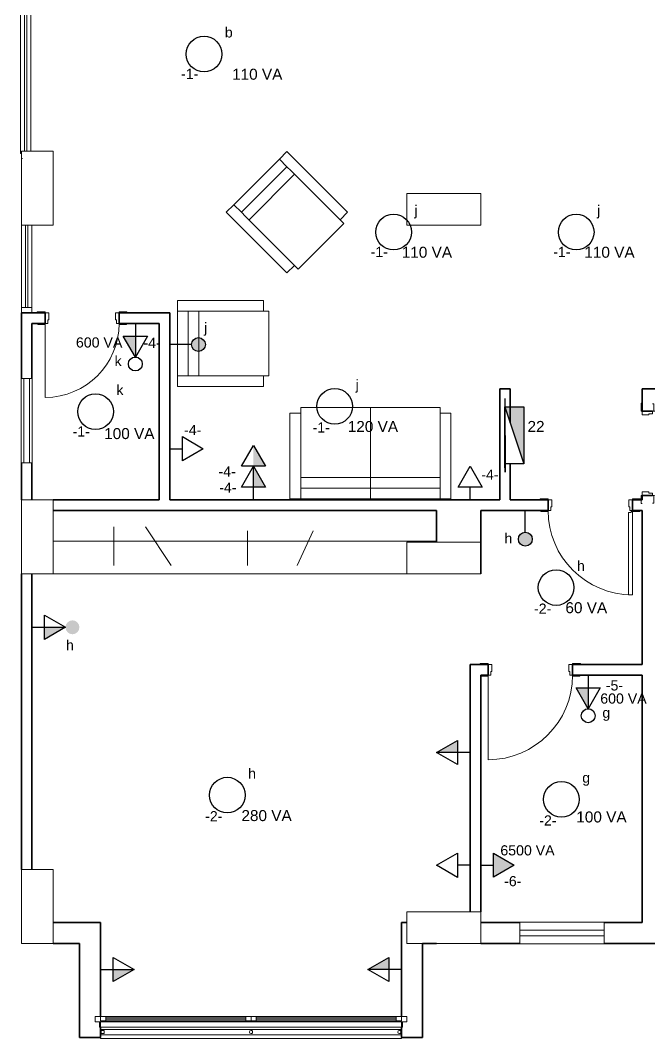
# Model space of a CAD drawing. Header units: metres. Extents: x -182 to 99, y 70 to 113.
# Drawn here: x 66.26 to 72.22, y 81.33 to 90.97 of the extents above; entities that cross this region are included whole.
import ezdxf

# ---------------------------------------------------------------- set-up
doc = ezdxf.new("R2010")
doc.units = ezdxf.units.M
doc.header["$LTSCALE"] = 0.01
for name, color, linetype, lineweight in [('A-DETL', 5, 'Continuous', 9), ('A-DOOR', 1, 'Continuous', 9), ('A-DOOR-FRAM', 1, 'Continuous', 13), ('A-FLOR-HRAL', 1, 'Continuous', 9), ('A-GLAZ', 6, 'Continuous', 9), ('A-GLAZ-CWMG', 3, 'Continuous', 9), ('A-GLAZ-FRAM', 6, 'Continuous', 13), ('A-GLAZ-GLAS', 6, 'Continuous', 13), ('A-GLAZ-SILL', 1, 'Continuous', 9), ('A-WALL', 2, 'Continuous', 9), ('G-IMPT', 1, 'Continuous', 9), ('I-FURN', 6, 'Continuous', 9), ('S-COLS', 6, 'Continuous', 9)]:
    doc.layers.add(name, color=color, linetype=linetype, lineweight=lineweight)
doc.layers.add('Elétrica', color=7, linetype='Continuous')
doc.layers.add('LEGENDA', color=7, linetype='Continuous')
doc.layers.get('0').off()
doc.layers.get('I-FURN').off()
doc.styles.add('Arial', font='arial.ttf', dxfattribs={"height": 0.29506})

# ---------------------------------------------------------------- blocks, each defined once
blk = doc.blocks.new('Pilar rectangular hormigón - 300 x 700 mm-553680-Nivel 9')
at = {"layer": 'S-COLS'}
for p, q in [((0.15, 0.35), (-0.15, 0.35)), ((-0.15, 0.35), (-0.15, -0.35)), ((0.15, -0.35), (0.15, 0.35)), ((-0.15, -0.35), (0.15, -0.35))]:
    blk.add_line(p, q, dxfattribs=at)
blk = doc.blocks.new('Puerta de 1 hoja - 80 x 210 cm-196792-Nivel 9')
at = {"layer": 'A-DOOR', "lineweight": 13}
blk.add_line((0.6669, -0.05), (0.6669, -0.85), dxfattribs=at)
blk.add_arc((0.6669, -0.05), 0.8, 180, 270, dxfattribs=at)
at = {"layer": 'A-DOOR-FRAM'}
for p, q in [((-0.2081, 0.06), (-0.1331, 0.06)), ((-0.2081, 0.05), (-0.2081, 0.06)), ((-0.1331, 0.06), (-0.1331, 0.05)), ((-0.1331, 0.05), (-0.0981, 0.05)), ((-0.0981, 0.05), (-0.0981, -0.015)), ((0.6319, -0.015), (0.6319, 0.05)), ((0.6319, 0.05), (0.6669, 0.05)), ((0.6669, 0.05), (0.6669, 0.06)), ((0.6669, 0.06), (0.7419, 0.06)), ((0.7419, 0.06), (0.7419, 0.05)), ((-0.2031, -0.06), (-0.2031, -0.05)), ((-0.1331, -0.06), (-0.2031, -0.06)), ((-0.1331, -0.05), (-0.1331, -0.06)), ((-0.1081, -0.05), (-0.1331, -0.05)), ((-0.1081, -0.015), (-0.1081, -0.05)), ((-0.0981, -0.015), (-0.1081, -0.015)), ((0.6419, -0.015), (0.6319, -0.015)), ((0.6419, -0.05), (0.6419, -0.015)), ((0.6669, -0.05), (0.6419, -0.05)), ((0.6669, -0.06), (0.6669, -0.05)), ((0.7369, -0.06), (0.6669, -0.06)), ((0.7369, -0.05), (0.7369, -0.06))]:
    blk.add_line(p, q, dxfattribs=at)
blk = doc.blocks.new('Puerta de 1 hoja - 80 x 210 cm-157248-Nivel 9')
at = {"layer": 'A-DOOR', "lineweight": 13}
blk.add_line((0.6669, 0.05), (0.6669, 0.85), dxfattribs=at)
blk.add_arc((0.6669, 0.05), 0.8, 90, 180, dxfattribs=at)
at = {"layer": 'A-DOOR-FRAM'}
for p, q in [((-0.1331, 0.06), (-0.2031, 0.06)), ((-0.2031, 0.06), (-0.2031, 0.05)), ((-0.1331, 0.05), (-0.1331, 0.06)), ((-0.1081, 0.05), (-0.1331, 0.05)), ((-0.1081, 0.015), (-0.1081, 0.05)), ((-0.0981, 0.015), (-0.1081, 0.015)), ((-0.0981, -0.05), (-0.0981, 0.015)), ((0.6419, 0.015), (0.6319, 0.015)), ((0.6319, 0.015), (0.6319, -0.05)), ((0.6669, 0.05), (0.6419, 0.05)), ((0.6419, 0.05), (0.6419, 0.015)), ((0.7369, 0.06), (0.6669, 0.06)), ((0.6669, 0.06), (0.6669, 0.05)), ((-0.2081, -0.05), (-0.2081, -0.06)), ((-0.2081, -0.06), (-0.1331, -0.06)), ((-0.1331, -0.06), (-0.1331, -0.05)), ((-0.1331, -0.05), (-0.0981, -0.05)), ((0.6319, -0.05), (0.6669, -0.05)), ((0.6669, -0.05), (0.6669, -0.06)), ((0.6669, -0.06), (0.7419, -0.06)), ((0.7419, -0.06), (0.7419, -0.05))]:
    blk.add_line(p, q, dxfattribs=at)
blk = doc.blocks.new('PF 2 Vantaux - Droits - 2_95m x 2_15m-427635-Nivel 9')
at = {"layer": 'A-GLAZ'}
for p, q in [((-1.425, 0), (-1.435, 0)), ((-1.435, 0), (-1.435, -0.05)), ((-1.425, -0.05), (-1.425, 0)), ((1.435, 0), (1.425, 0)), ((1.425, 0), (1.425, -0.05)), ((1.435, -0.05), (1.435, 0)), ((-1.435, -0.05), (-1.425, -0.05)), ((1.425, -0.05), (1.435, -0.05))]:
    blk.add_line(p, q, dxfattribs=at)
at = {"layer": 'A-GLAZ-FRAM'}
for p, q in [((-1.41, -0.05), (-1.475, -0.05)), ((-1.475, -0.05), (-1.475, -0.1)), ((-1.425, -0.06), (-1.425, -0.1)), ((-1.375, -0.06), (-1.425, -0.06)), ((-1.425, -0.1), (-1.425, -0.06)), ((-1.425, -0.06), (-1.41, -0.06)), ((-1.41, -0.06), (-1.41, -0.05)), ((-1.375, -0.1), (-1.375, -0.06)), ((0, -0.06), (-0.05, -0.06)), ((-0.05, -0.06), (-0.05, -0.1)), ((0, -0.1), (0, -0.06)), ((0.05, -0.06), (0, -0.06)), ((0, -0.06), (0, -0.1)), ((0.05, -0.1), (0.05, -0.06)), ((1.375, -0.06), (1.375, -0.1)), ((1.425, -0.06), (1.375, -0.06)), ((1.475, -0.05), (1.41, -0.05)), ((1.41, -0.05), (1.41, -0.06)), ((1.41, -0.06), (1.425, -0.06)), ((1.425, -0.1), (1.425, -0.06)), ((1.425, -0.06), (1.425, -0.1)), ((1.475, -0.1), (1.475, -0.05)), ((-1.475, -0.1), (-1.425, -0.1)), ((-1.425, -0.1), (-1.375, -0.1)), ((-0.05, -0.1), (0, -0.1)), ((0, -0.1), (0.05, -0.1)), ((1.375, -0.1), (1.425, -0.1)), ((1.425, -0.1), (1.475, -0.1))]:
    blk.add_line(p, q, dxfattribs=at)
at = {"layer": 'A-GLAZ-FRAM', "lineweight": 9}
for p, q in [((1.425, 0), (-1.425, 0)), ((-1.41, -0.05), (1.41, -0.05)), ((-0.05, -0.06), (-1.375, -0.06)), ((1.375, -0.06), (0.05, -0.06)), ((-1.375, -0.1), (-0.05, -0.1)), ((0.05, -0.1), (1.375, -0.1))]:
    blk.add_line(p, q, dxfattribs=at)
at = {"layer": 'A-GLAZ-GLAS'}
for p, q in [((-0.05, -0.074), (-1.375, -0.074)), ((-1.375, -0.074), (-1.375, -0.086)), ((-1.375, -0.086), (-0.05, -0.086)), ((-0.05, -0.086), (-0.05, -0.074)), ((1.375, -0.074), (0.05, -0.074)), ((0.05, -0.074), (0.05, -0.086)), ((0.05, -0.086), (1.375, -0.086)), ((1.375, -0.086), (1.375, -0.074))]:
    blk.add_line(p, q, dxfattribs=at)
at = {"layer": 'A-GLAZ-SILL'}
for p, q in [((-1.425, 0.1), (-1.425, 0.11)), ((1.425, 0.11), (-1.425, 0.11)), ((1.425, 0.11), (1.425, 0.1))]:
    blk.add_line(p, q, dxfattribs=at)
blk = doc.blocks.new('Barandilla - 30 mm-412618-Nivel 9')
at = {"layer": 'A-FLOR-HRAL'}
for p, q in [((0.015, 0.016), (-0.015, 0.016)), ((-0.015, 0.016), (-0.015, -0.014)), ((0.015, -0.014), (0.015, 0.016)), ((-0.015, -0.014), (0.015, -0.014))]:
    blk.add_line(p, q, dxfattribs=at)
blk = doc.blocks.new('Barandilla - 30 mm-412620-Nivel 9')
at = {"layer": 'A-FLOR-HRAL'}
for start, end in [(0, 180), (180, 360)]:
    blk.add_arc((0, 0), 0.015, start, end, dxfattribs=at)
blk = doc.blocks.new('Barandilla - Barandilla-464402-Nivel 9')
at = {"rotation": 89.99999999999984}
for name, p in [('Barandilla - 30 mm-412618-Nivel 9', (-7.806, -16.2314)), ('Barandilla - 30 mm-412620-Nivel 9', (-6.401, -16.2314)), ('Barandilla - 30 mm-412620-Nivel 9', (-4.996, -16.2314))]:
    blk.add_blockref(name, p, dxfattribs=at)
blk = doc.blocks.new('Tipo de barandal superior -  64-464405-Nivel 9')
at = {"layer": 'A-FLOR-HRAL'}
for p, q in [((-7.826, -16.2064), (-4.976, -16.2064)), ((-7.826, -16.2564), (-4.976, -16.2564))]:
    blk.add_line(p, q, dxfattribs=at)
blk = doc.blocks.new('Montante rectangular - Montante rectangular - 5 x 10 cm-563066-Nivel 9')
at = {"layer": 'A-GLAZ-CWMG', "lineweight": 13}
for p, q in [((-0.05, 0.05), (0, 0.05)), ((-0.05, -0.05), (-0.05, 0.05)), ((0, 0.05), (0, -0.05)), ((0, -0.05), (-0.05, -0.05))]:
    blk.add_line(p, q, dxfattribs=at)
blk = doc.blocks.new('Panel de sistema - Acristalado 2-V6-Nivel 9')
at = {"layer": 'A-GLAZ'}
for p, q in [((0.71, 0.01), (-0.73, 0.01)), ((-0.73, 0.01), (-0.73, -0.01)), ((-0.73, -0.01), (0.71, -0.01))]:
    blk.add_line(p, q, dxfattribs=at)
blk = doc.blocks.new('Ventana simple - 25 x 80 cm-430068-Nivel 9')
at = {"layer": 'A-GLAZ-FRAM', "lineweight": 9}
for p, q in [((-0.4, 0.035), (0.4, 0.035)), ((-0.4, -0.02), (-0.4, 0.035)), ((0.4, 0.035), (0.4, -0.02)), ((0.4, -0.02), (-0.4, -0.02))]:
    blk.add_line(p, q, dxfattribs=at)
at = {"layer": 'A-GLAZ-SILL'}
for p, q in [((-0.4, 0.1079), (0.4, 0.1079)), ((-0.4, 0.035), (-0.4, 0.1079)), ((0.4, 0.1079), (0.4, 0.035)), ((-0.4, -0.0941), (-0.4, -0.02)), ((0.4, -0.0941), (-0.4, -0.0941)), ((0.4, -0.02), (0.4, -0.0941))]:
    blk.add_line(p, q, dxfattribs=at)
blk = doc.blocks.new('Couch02 - 12ZCOU02_dwg-402647-Nivel 9')
at = {"layer": 'G-IMPT'}
for p, q in [((0, 0.6604), (0, 0.762)), ((0, 0.762), (0.8128, 0.762)), ((0, 0.762), (0, 0.6604)), ((0, 0.762), (0.8128, 0.762)), ((0.8128, 0.6604), (0.8128, 0.762)), ((0.8128, 0.762), (0.8128, 0.6604)), ((0, 0), (0, 0.6604)), ((0, 0.6604), (0.1016, 0.6604)), ((0, 0.6604), (0, -0.6604)), ((0.1016, 0.6604), (0, 0.6604)), ((0.1016, 0), (0.1016, 0.6604)), ((0.1016, 0), (0.1016, 0.6604)), ((0.1016, 0.6604), (0.1577, 0.6604)), ((0.1016, 0.6604), (0.1577, 0.6604)), ((0.1577, 0.6604), (0.8128, 0.6604)), ((0.8128, 0.6604), (0.1577, 0.6604)), ((0.2032, 0), (0.2032, 0.6604)), ((0.2032, 0), (0.2032, 0.6604)), ((0.8128, 0.6604), (0.8636, 0.6604)), ((0.8128, 0.6604), (0.8636, 0.6604)), ((0.8636, 0), (0.8636, 0.6604)), ((0.8636, 0), (0.8636, 0.6604)), ((0, -0.6604), (0, 0)), ((0, 0), (0.1016, 0)), ((0.1016, -0.6604), (0.1016, 0)), ((0.1016, -0.6604), (0.1016, 0)), ((0.1016, 0), (0.2032, 0)), ((0.2032, -0.6604), (0.2032, 0)), ((0.8636, 0), (0.8636, -0.6604)), ((0.2032, 0), (0.2032, -0.6604)), ((0.2032, 0), (0.8636, 0)), ((0.8636, 0), (0.8636, -0.6604)), ((0, -0.6604), (0, -0.762)), ((0, -0.6604), (0.1016, -0.6604)), ((0, -0.6604), (0, -0.762)), ((0, -0.6604), (0.1016, -0.6604)), ((0.1016, -0.6604), (0.1577, -0.6604)), ((0.1016, -0.6604), (0.1577, -0.6604)), ((0.8128, -0.6604), (0.1577, -0.6604)), ((0.8128, -0.6604), (0.1577, -0.6604)), ((0.8128, -0.6604), (0.8128, -0.762)), ((0.8128, -0.6604), (0.8636, -0.6604)), ((0.8128, -0.6604), (0.8128, -0.762)), ((0.8128, -0.6604), (0.8636, -0.6604)), ((0.8128, -0.762), (0, -0.762)), ((0, -0.762), (0.8128, -0.762))]:
    blk.add_line(p, q, dxfattribs=at)
blk = doc.blocks.new('Couch02 - Couch02-403005-Nivel 9')
blk.add_blockref('Couch02 - 12ZCOU02_dwg-402647-Nivel 9', (0, 0))
blk = doc.blocks.new('Couch01 - 12ZCOU01_dwg-205772-Nivel 9')
at = {"layer": 'G-IMPT'}
for p, q in [((0, 0.3048), (0, 0.4064)), ((0, 0.4064), (0.8128, 0.4064)), ((0, 0.4064), (0, 0.3048)), ((0, 0.4064), (0.8128, 0.4064)), ((0.8128, 0.3048), (0.8128, 0.4064)), ((0.8128, 0.4064), (0.8128, 0.3048)), ((0, -0.3048), (0, 0.3048)), ((0, 0.3048), (0.1016, 0.3048)), ((0, -0.3048), (0, 0.3048)), ((0.1016, 0.3048), (0, 0.3048)), ((0.1016, -0.3048), (0.1016, 0.3048)), ((0.1016, -0.3048), (0.1016, 0.3048)), ((0.1016, 0.3048), (0.1577, 0.3048)), ((0.1016, 0.3048), (0.1577, 0.3048)), ((0.1577, 0.3048), (0.8128, 0.3048)), ((0.8128, 0.3048), (0.1577, 0.3048)), ((0.2032, 0.3048), (0.2032, -0.3048)), ((0.2032, -0.3048), (0.2032, 0.3048)), ((0.8128, 0.3048), (0.8636, 0.3048)), ((0.8128, 0.3048), (0.8636, 0.3048)), ((0.8636, 0.3048), (0.8636, -0.3048)), ((0.8636, 0.3048), (0.8636, -0.3048)), ((0, -0.3048), (0, -0.4064)), ((0, -0.3048), (0.1016, -0.3048)), ((0, -0.3048), (0, -0.4064)), ((0, -0.3048), (0.1016, -0.3048)), ((0.1016, -0.3048), (0.1577, -0.3048)), ((0.1016, -0.3048), (0.1577, -0.3048)), ((0.8128, -0.3048), (0.1577, -0.3048)), ((0.8128, -0.3048), (0.1577, -0.3048)), ((0.8128, -0.3048), (0.8128, -0.4064)), ((0.8128, -0.3048), (0.8636, -0.3048)), ((0.8128, -0.3048), (0.8128, -0.4064)), ((0.8128, -0.3048), (0.8636, -0.3048)), ((0.8128, -0.4064), (0, -0.4064)), ((0, -0.4064), (0.8128, -0.4064))]:
    blk.add_line(p, q, dxfattribs=at)
blk = doc.blocks.new('Couch01 - Couch01-206132-Nivel 9')
blk.add_blockref('Couch01 - 12ZCOU01_dwg-205772-Nivel 9', (0, 0))
blk = doc.blocks.new('Montante rectangular - Montante rectangular - 5 x 10 cm-V10-Nivel 9')
at = {"layer": 'A-GLAZ-CWMG'}
for p, q in [((-8.586, -6.4537), (-8.586, -7.9137)), ((-8.486, -7.8937), (-8.486, -6.4537)), ((-8.576, -7.9137), (-8.586, -7.9137))]:
    blk.add_line(p, q, dxfattribs=at)
blk = doc.blocks.new('Puerta de 1 hoja - 70 x 210 cm-V11-Nivel 9')
at = {"layer": 'A-DOOR', "lineweight": 13}
blk.add_line((0.6169, 0.05), (0.6169, 0.75), dxfattribs=at)
blk.add_arc((0.6169, 0.05), 0.7, 90, 180, dxfattribs=at)
at = {"layer": 'A-DOOR-FRAM'}
for p, q in [((-0.0831, 0.06), (-0.1531, 0.06)), ((-0.1531, 0.06), (-0.1531, 0.05)), ((-0.0831, 0.05), (-0.0831, 0.06)), ((-0.0581, 0.05), (-0.0831, 0.05)), ((-0.0581, 0.015), (-0.0581, 0.05)), ((-0.0481, 0.015), (-0.0581, 0.015)), ((-0.0481, -0.05), (-0.0481, 0.015)), ((0.5919, 0.015), (0.5819, 0.015)), ((0.5819, 0.015), (0.5819, -0.05)), ((0.6169, 0.05), (0.5919, 0.05)), ((0.5919, 0.05), (0.5919, 0.015)), ((0.6869, 0.06), (0.6169, 0.06)), ((0.6169, 0.06), (0.6169, 0.05)), ((0.6869, 0.05), (0.6869, 0.06)), ((-0.1581, -0.05), (-0.1581, -0.06)), ((-0.1581, -0.06), (-0.0831, -0.06)), ((-0.0831, -0.06), (-0.0831, -0.05)), ((-0.0831, -0.05), (-0.0481, -0.05)), ((0.5819, -0.05), (0.6169, -0.05)), ((0.6169, -0.05), (0.6169, -0.06)), ((0.6169, -0.06), (0.6919, -0.06)), ((0.6919, -0.06), (0.6919, -0.05))]:
    blk.add_line(p, q, dxfattribs=at)
blk = doc.blocks.new('Ventana simple - 25 x 80 cm-513004-Nivel 9')
at = {"layer": 'A-GLAZ-FRAM', "lineweight": 9}
for p, q in [((-0.4, 0.035), (0.4, 0.035)), ((-0.4, -0.02), (-0.4, 0.035)), ((0.4, 0.035), (0.4, -0.02)), ((0.4, -0.02), (-0.4, -0.02))]:
    blk.add_line(p, q, dxfattribs=at)
at = {"layer": 'A-GLAZ-SILL'}
for p, q in [((-0.4, 0.0579), (0.4, 0.0579)), ((-0.4, 0.035), (-0.4, 0.0579)), ((0.4, 0.0579), (0.4, 0.035)), ((-0.4, -0.0441), (-0.4, -0.02)), ((0.4, -0.0441), (-0.4, -0.0441)), ((0.4, -0.02), (0.4, -0.0441))]:
    blk.add_line(p, q, dxfattribs=at)
blk = doc.blocks.new('Panel de sistema - Acristalado 2-V12-Nivel 9')
at = {"layer": 'A-GLAZ'}
for p, q in [((0.705, 0.01), (-0.075, 0.01)), ((0.705, -0.01), (0.705, 0.01)), ((-0.075, -0.01), (0.705, -0.01))]:
    blk.add_line(p, q, dxfattribs=at)
blk = doc.blocks.new('Montante rectangular - Montante rectangular - 5 x 10 cm-V13-Nivel 9')
at = {"layer": 'A-GLAZ-CWMG'}
for p, q in [((-8.586, -7.9637), (-8.576, -7.9637)), ((-8.586, -7.9637), (-8.586, -9.3737)), ((-8.486, -9.3737), (-8.486, -8.5937))]:
    blk.add_line(p, q, dxfattribs=at)
blk = doc.blocks.new('Puerta de 1 hoja - 80 x 210 cm-196792-Planta Alta')
at = {"layer": 'A-DOOR', "lineweight": 13}
for p, q in [((0.6269, -0.07), (0.6269, -0.85)), ((0.6519, -0.07), (0.6269, -0.07)), ((0.6519, -0.06), (0.6519, -0.07)), ((0.6669, -0.06), (0.6519, -0.06)), ((0.6669, -0.06), (0.6669, -0.85)), ((0.6269, -0.85), (0.6669, -0.85))]:
    blk.add_line(p, q, dxfattribs=at)
blk.add_arc((0.6669, -0.05), 0.8, 180, 270, dxfattribs=at)
at = {"layer": 'A-DOOR-FRAM'}
for p, q in [((-0.2081, 0.06), (-0.1331, 0.06)), ((-0.2081, 0.05), (-0.2081, 0.06)), ((-0.1331, 0.06), (-0.1331, 0.05)), ((-0.1331, 0.05), (-0.0981, 0.05)), ((-0.0981, 0.05), (-0.0981, -0.015)), ((0.6319, -0.015), (0.6319, 0.05)), ((0.6319, 0.05), (0.6669, 0.05)), ((0.6669, 0.05), (0.6669, 0.06)), ((0.6669, 0.06), (0.7419, 0.06)), ((0.7419, 0.06), (0.7419, 0.05)), ((-0.2031, -0.06), (-0.2031, -0.05)), ((-0.1331, -0.06), (-0.2031, -0.06)), ((-0.1331, -0.05), (-0.1331, -0.06)), ((-0.1081, -0.05), (-0.1331, -0.05)), ((-0.1081, -0.015), (-0.1081, -0.05)), ((-0.0981, -0.015), (-0.1081, -0.015)), ((0.6419, -0.015), (0.6319, -0.015)), ((0.6419, -0.05), (0.6419, -0.015)), ((0.6669, -0.05), (0.6419, -0.05)), ((0.6669, -0.06), (0.6669, -0.05)), ((0.7369, -0.06), (0.6669, -0.06)), ((0.7369, -0.05), (0.7369, -0.06))]:
    blk.add_line(p, q, dxfattribs=at)
blk = doc.blocks.new('Pilar rectangular hormigón - 300 x 700 mm-506285-Planta Baja')
at = {"layer": 'S-COLS'}
for p, q in [((0.15, 0.35), (-0.15, 0.35)), ((-0.15, 0.35), (-0.15, -0.35)), ((0.15, -0.35), (0.15, 0.35)), ((-0.15, -0.35), (0.15, -0.35))]:
    blk.add_line(p, q, dxfattribs=at)
blk = doc.blocks.new('Pilar rectangular hormigón - 300 x 700 mm-553680-Planta Baja')
at = {"layer": 'S-COLS'}
for p, q in [((0.15, 0.35), (-0.15, 0.35)), ((-0.15, 0.35), (-0.15, -0.35)), ((0.15, -0.35), (0.15, 0.35)), ((-0.15, -0.35), (0.15, -0.35))]:
    blk.add_line(p, q, dxfattribs=at)

msp = doc.modelspace()

# ---------------------------------------------------------------- hatches: boundary and pattern name
at = {"layer": 'Elétrica', "ltscale": 0.5, "true_color": 0xffffff}
for points in [[(67.3463, 87.7851), (67.3463, 87.9828), (67.2321, 87.9828)], [(68.4646, 86.9481), (68.4646, 86.7503), (68.5788, 86.7503)], [(68.4646, 86.7503), (68.4646, 86.5525), (68.5788, 86.5525)], [(66.6848, 85.2264), (66.487, 85.2264), (66.487, 85.1122)], [(71.6357, 84.4551), (71.6357, 84.6528), (71.5215, 84.6528)], [(70.1995, 84.0413), (70.3973, 84.0413), (70.3973, 84.1554)], [(70.9348, 82.9747), (70.737, 83.0889), (70.737, 82.8605)], [(69.5495, 81.9875), (69.7473, 81.9875), (69.7473, 82.1017)], [(67.3348, 81.9875), (67.137, 81.9875), (67.137, 81.8734)]]:
    msp.add_hatch(color=7, dxfattribs=at).paths.add_polyline_path(points)
h = msp.add_hatch(color=7, dxfattribs=at)
h.dxf.hatch_style = 1
h.paths.add_polyline_path([(67.8778, 87.9026, 1), (68.0094, 87.9026, 1)])
h = msp.add_hatch(color=7, dxfattribs=at)
h.dxf.hatch_style = 1
h.paths.add_polyline_path([(70.9738, 86.0612, 1), (71.1054, 86.0612, 1)])
h = msp.add_hatch(color=7, dxfattribs=at)
h.dxf.hatch_style = 1
h.paths.add_polyline_path([(66.7506, 85.1606, 1), (66.7506, 85.2922, 1)])
at = {"layer": 'LEGENDA'}
msp.add_hatch(color=256, dxfattribs=at).paths.add_polyline_path([(70.8472, 87.3121), (71.027, 86.7728), (71.027, 87.3121)])

# ---------------------------------------------------------------- linework, layer by layer
at = {"layer": 'A-DETL'}
for p, q in [((67.1411, 86.1771), (67.1411, 85.8127)), ((67.4411, 86.1771), (67.6869, 85.8127)), ((68.4098, 86.1394), (68.4098, 85.8127)), ((69.0298, 86.1394), (68.8775, 85.8127)), ((66.5671, 86.0427), (70.1971, 86.0427)), ((70.1971, 85.7327), (66.5671, 85.7327))]:
    msp.add_line(p, q, dxfattribs=at)
at = {"layer": 'A-WALL', "color": 7, "lineweight": 35}
for p, q in [((66.2671, 88.2027), (66.2671, 87.5827)), ((66.4921, 88.2027), (66.2671, 88.2027)), ((66.4921, 88.1027), (66.4921, 88.2027)), ((67.6721, 88.2027), (67.1921, 88.2027)), ((67.1921, 88.2027), (67.1921, 88.1027)), ((67.6721, 86.4327), (67.6721, 88.2027)), ((66.3671, 87.5827), (66.3671, 88.1027)), ((66.3671, 88.1027), (66.4921, 88.1027)), ((67.1921, 88.1027), (67.5721, 88.1027)), ((67.5721, 88.1027), (67.5721, 86.4327)), ((70.8971, 87.4827), (70.7971, 87.4827)), ((70.7971, 87.4827), (70.7971, 86.4327)), ((70.8971, 87.1622), (70.8971, 87.4827)), ((73.2171, 87.4827), (72.1457, 87.4827)), ((72.1457, 87.4827), (72.1457, 87.2727)), ((72.1457, 87.2727), (72.2457, 87.2727)), ((66.2671, 86.7827), (66.2671, 86.4327)), ((66.3671, 86.4327), (66.3671, 86.7827)), ((70.8971, 86.4327), (70.8971, 86.7728)), ((72.1457, 86.4727), (72.1457, 86.4327)), ((72.2457, 86.4727), (72.1457, 86.4727)), ((67.5721, 86.4327), (66.5671, 86.4327)), ((70.7971, 86.4327), (67.6721, 86.4327)), ((71.2557, 86.4327), (70.8971, 86.4327)), ((71.2557, 86.3327), (71.2557, 86.4327)), ((72.1457, 86.4327), (72.0557, 86.4327)), ((72.0557, 86.4327), (72.0557, 86.3327)), ((66.5671, 86.3327), (70.1971, 86.3327)), ((70.1971, 86.3327), (70.1971, 86.0327)), ((70.6175, 85.7327), (70.6175, 86.3327)), ((70.6175, 86.3327), (71.2557, 86.3327)), ((72.0557, 86.3327), (72.1457, 86.3327)), ((72.1457, 86.3327), (72.1457, 84.8727)), ((66.2671, 85.7327), (66.2671, 82.9325)), ((66.3671, 82.9325), (66.3671, 85.7327)), ((70.6871, 84.8727), (70.5171, 84.8727)), ((70.5171, 84.8727), (70.5171, 82.5325)), ((70.6871, 84.7727), (70.6871, 84.8727)), ((72.1457, 84.8727), (71.4871, 84.8727)), ((71.4871, 84.8727), (71.4871, 84.7727)), ((70.6171, 84.7727), (70.6871, 84.7727)), ((70.6171, 82.5325), (70.6171, 84.7727)), ((71.4871, 84.7727), (72.1457, 84.7727)), ((72.1457, 84.7727), (72.1457, 82.4325)), ((67.0171, 82.4325), (66.5671, 82.4325)), ((67.0171, 81.5425), (67.0171, 82.4325)), ((69.9175, 82.4325), (69.8671, 82.4325)), ((69.8671, 82.4325), (69.8671, 81.5425)), ((70.9871, 82.4325), (70.6175, 82.4325)), ((72.1457, 82.4325), (71.7871, 82.4325)), ((66.5671, 82.2325), (66.8171, 82.2325)), ((66.8171, 82.2325), (66.8171, 81.3425)), ((70.0671, 82.2325), (70.1971, 82.2325)), ((70.0671, 81.3425), (70.0671, 82.2325)), ((70.6175, 82.2325), (70.9871, 82.2325)), ((71.7871, 82.2325), (72.2957, 82.2325)), ((67.0171, 81.3425), (67.0171, 81.4425)), ((69.8671, 81.4425), (69.8671, 81.3425)), ((66.8171, 81.3425), (67.0171, 81.3425)), ((69.8671, 81.3425), (70.0671, 81.3425))]:
    msp.add_line(p, q, dxfattribs=at)
at = {"layer": 'Elétrica', "color": 7, "ltscale": 0.5, "true_color": 0xffffff}
for p, q in [((67.8778, 87.9026), (67.6721, 87.9026)), ((67.6721, 86.917), (67.792, 86.917)), ((70.5171, 86.4327), (70.5171, 86.5525)), ((71.0396, 86.127), (71.0396, 86.3327)), ((70.5171, 82.9731), (70.3973, 82.9731)), ((70.6171, 82.9747), (70.737, 82.9747))]:
    msp.add_line(p, q, dxfattribs=at)
for points in [[(67.3463, 88.1027), (67.3463, 87.9828), (67.3463, 87.7851)], [(68.4646, 86.4327), (68.4646, 86.5525), (68.4646, 86.7503)], [(66.3671, 85.2264), (66.487, 85.2264), (66.6848, 85.2264)], [(71.6357, 84.7727), (71.6357, 84.4551)], [(70.5171, 84.0413), (70.3973, 84.0413), (70.1995, 84.0413)], [(67.0171, 81.9875), (67.137, 81.9875), (67.3348, 81.9875)], [(69.8671, 81.9875), (69.7473, 81.9875), (69.5495, 81.9875)]]:
    msp.add_lwpolyline(points, dxfattribs=at)
for points in [[(67.4605, 87.9828), (67.3463, 87.7851), (67.2321, 87.9828)], [(67.792, 87.0312), (67.9898, 86.917), (67.792, 86.8028)], [(68.3504, 86.7503), (68.4646, 86.9481), (68.5788, 86.7503)], [(68.3504, 86.5525), (68.4646, 86.7503), (68.5788, 86.5525)], [(70.403, 86.5525), (70.5171, 86.7503), (70.6313, 86.5525)], [(66.487, 85.3406), (66.6848, 85.2264), (66.487, 85.1122)], [(71.7499, 84.6528), (71.6357, 84.4551), (71.5215, 84.6528)], [(70.3973, 83.9271), (70.1995, 84.0413), (70.3973, 84.1554)], [(70.3973, 82.8589), (70.1995, 82.9731), (70.3973, 83.0873)], [(70.737, 83.0889), (70.9348, 82.9747), (70.737, 82.8605)], [(67.137, 82.1017), (67.3348, 81.9875), (67.137, 81.8734)], [(69.7473, 81.8734), (69.5495, 81.9875), (69.7473, 82.1017)]]:
    msp.add_lwpolyline(points, close=True, dxfattribs=at)
for centre, radius in [((67.9968, 90.6527), 0.1688), ((69.7921, 88.9677), 0.1688), ((71.5214, 88.9677), 0.1688), ((67.9436, 87.9026), 0.0658), ((67.3463, 87.7192), 0.0658), ((66.9696, 87.2677), 0.1688), ((69.2346, 87.3177), 0.1688), ((71.0396, 86.0612), 0.0658), ((71.3314, 85.6027), 0.1688), ((71.6357, 84.3892), 0.0658), ((68.2171, 83.6376), 0.1688), ((71.3814, 83.5976), 0.1688)]:
    msp.add_circle(centre, radius, dxfattribs=at)
at = {"layer": 'LEGENDA'}
msp.add_line((70.8472, 87.3121), (71.027, 86.7728), dxfattribs=at)
msp.add_lwpolyline([(70.8472, 87.3909), (70.8473, 86.6935), (70.8472, 86.7728), (70.8472, 87.3121), (71.027, 87.3121), (71.027, 86.7728), (70.8472, 86.7728)], dxfattribs=at)

# ---------------------------------------------------------------- block references
at = {"layer": 'A-DOOR'}
for name, p, rotation in [('Puerta de 1 hoja - 70 x 210 cm-V11-Nivel 9', (67.109, 88.1527), 180), ('Puerta de 1 hoja - 80 x 210 cm-196792-Nivel 9', (72.1957, 86.6058), 89.99999999999999), ('Puerta de 1 hoja - 80 x 210 cm-157248-Nivel 9', (71.354, 84.8227), 180)]:
    msp.add_blockref(name, p, dxfattribs=dict(at, rotation=rotation))
msp.add_blockref('Puerta de 1 hoja - 80 x 210 cm-196792-Planta Alta', (71.3888, 86.3827), dxfattribs=at)
at = {"layer": 'A-FLOR-HRAL'}
for name in ['Tipo de barandal superior -  64-464405-Nivel 9', 'Barandilla - Barandilla-464402-Nivel 9']:
    msp.add_blockref(name, (74.8431, 97.6264), dxfattribs=at)
at = {"layer": 'A-GLAZ'}
for name, p, rotation in [('Panel de sistema - Acristalado 2-V6-Nivel 9', (66.3071, 90.4427), 269.9999999999999), ('Panel de sistema - Acristalado 2-V12-Nivel 9', (66.3171, 88.9577), 269.9999999999999), ('Ventana simple - 25 x 80 cm-513004-Nivel 9', (66.324, 87.1827), 89.99999999999935), ('Ventana simple - 25 x 80 cm-430068-Nivel 9', (71.3871, 82.3394), 180), ('PF 2 Vantaux - Droits - 2_95m x 2_15m-427635-Nivel 9', (68.4421, 81.4425), 180)]:
    msp.add_blockref(name, p, dxfattribs=dict(at, rotation=rotation))
at = {"layer": 'A-GLAZ-CWMG'}
for name, p in [('Montante rectangular - Montante rectangular - 5 x 10 cm-V10-Nivel 9', (74.8431, 97.6264)), ('Montante rectangular - Montante rectangular - 5 x 10 cm-V13-Nivel 9', (74.8531, 97.6264))]:
    msp.add_blockref(name, p, dxfattribs=at)
at = {"layer": 'A-GLAZ-CWMG', "extrusion": (0, 0, -1), "rotation": 270.0000000000001}
msp.add_blockref('Montante rectangular - Montante rectangular - 5 x 10 cm-563066-Nivel 9', (-66.3171, 88.2027), dxfattribs=at)
at = {"layer": 'I-FURN'}
for name, p, rotation in [('Couch01 - Couch01-206132-Nivel 9', (68.4947, 89.4427), 314.999999999999), ('Couch02 - Couch02-403005-Nivel 9', (69.5727, 86.442), 89.99999999999905)]:
    msp.add_blockref(name, p, dxfattribs=dict(at, rotation=rotation))
msp.add_blockref('Couch01 - Couch01-206132-Nivel 9', (67.7457, 87.9127), dxfattribs=at)
at = {"layer": 'S-COLS'}
for name, p, rotation in [('Pilar rectangular hormigón - 300 x 700 mm-553680-Nivel 9', (66.4171, 89.3827), 180), ('Pilar rectangular hormigón - 300 x 700 mm-553680-Nivel 9', (70.2671, 89.1827), 269.9999999999996), ('Pilar rectangular hormigón - 300 x 700 mm-506285-Planta Baja', (70.2675, 85.8827), 269.9999999999996), ('Pilar rectangular hormigón - 300 x 700 mm-553680-Nivel 9', (66.4171, 82.5825), 180), ('Pilar rectangular hormigón - 300 x 700 mm-553680-Planta Baja', (70.2675, 82.3825), 89.99999999999955)]:
    msp.add_blockref(name, p, dxfattribs=dict(at, rotation=rotation))
msp.add_blockref('Pilar rectangular hormigón - 300 x 700 mm-553680-Nivel 9', (66.4171, 86.0827), dxfattribs=at)

# ---------------------------------------------------------------- texts
at = {"layer": 'Elétrica', "color": 7, "ltscale": 0.5, "true_color": 0xffffff, "style": 'Arial'}
for s, height, p in [('b', 0.0959, (68.1942, 90.8101)), ('-1-', 0.09589, (67.7791, 90.4173)), ('j', 0.0959, (69.9895, 89.1251)), ('j', 0.0959, (71.7188, 89.1251)), ('-1-', 0.09589, (69.5745, 88.7323)), ('-1-', 0.09589, (71.3038, 88.7323)), ('j', 0.0959, (67.9971, 88.0156)), ('-4-', 0.09589, (67.423, 87.8711)), ('k', 0.0959, (67.1496, 87.6995)), ('k', 0.0959, (67.167, 87.4251)), ('j', 0.0959, (69.432, 87.4751)), ('-4-', 0.09589, (67.8077, 87.0462)), ('-1-', 0.09589, (69.0249, 87.0701)), ('-1-', 0.09589, (66.752, 87.0323)), ('-4-', 0.09589, (68.1341, 86.6534)), ('-4-', 0.09589, (70.622, 86.6234)), ('-4-', 0.09589, (68.1405, 86.5011)), ('h', 0.0959, (70.8421, 86.0197)), ('h', 0.0959, (71.5288, 85.7601)), ('-2-', 0.09589, (71.1217, 85.3551)), ('h', 0.0959, (66.6893, 85.0091)), ('-5-', 0.09589, (71.8021, 84.6282)), ('g', 0.0959, (71.7695, 84.3695)), ('h', 0.0959, (68.4145, 83.795)), ('g', 0.0959, (71.5788, 83.755)), ('-2-', 0.09589, (68.0074, 83.3901)), ('-2-', 0.09589, (71.1717, 83.3501)), ('-6-', 0.09589, (70.8392, 82.7755))]:
    msp.add_text(s, height=height, dxfattribs=at).set_placement(p)
at = {"layer": 'Elétrica', "color": 7, "ltscale": 0.5, "true_color": 0xffffff, "width": 0.595396, "attachment_point": 8, "style": 'Arial'}
for s, insert, char_height in [('{\\H0.0275x;\\P\\P}110 VA', (68.5006, 90.4085), 0.104025), ('{\\H0.0275x;\\P\\P}110 VA', (70.1077, 88.7235), 0.104025), ('{\\H0.0275x;\\P\\P}110 VA', (71.8369, 88.7235), 0.104025), ('{\\H0.0275x;\\P\\P}600 VA', (67.0033, 87.8735), 0.095887), ('{\\H0.0275x;\\P\\P}120 VA', (69.5963, 87.0735), 0.104025), ('{\\H0.0275x;\\P\\P}22', (71.141, 87.0756), 0.104025), ('{\\H0.0275x;\\P\\P}100 VA', (67.2893, 87.0068), 0.104025), ('{\\H0.0275x;\\P\\P}60 VA', (71.6173, 85.3585), 0.104025), ('{\\H0.0275x;\\P\\P}600 VA', (71.9692, 84.5028), 0.095887), ('{\\H0.0275x;\\P\\P}280 VA', (68.5892, 83.3905), 0.104025), ('{\\H0.0275x;\\P\\P}100 VA', (71.7609, 83.3777), 0.104025), ('{\\H0.0275x;\\P\\P}6500 VA', (71.0602, 83.0657), 0.095887)]:
    msp.add_mtext(s, dxfattribs=dict(at, insert=insert, char_height=char_height))

doc.saveas('drawing.dxf')
